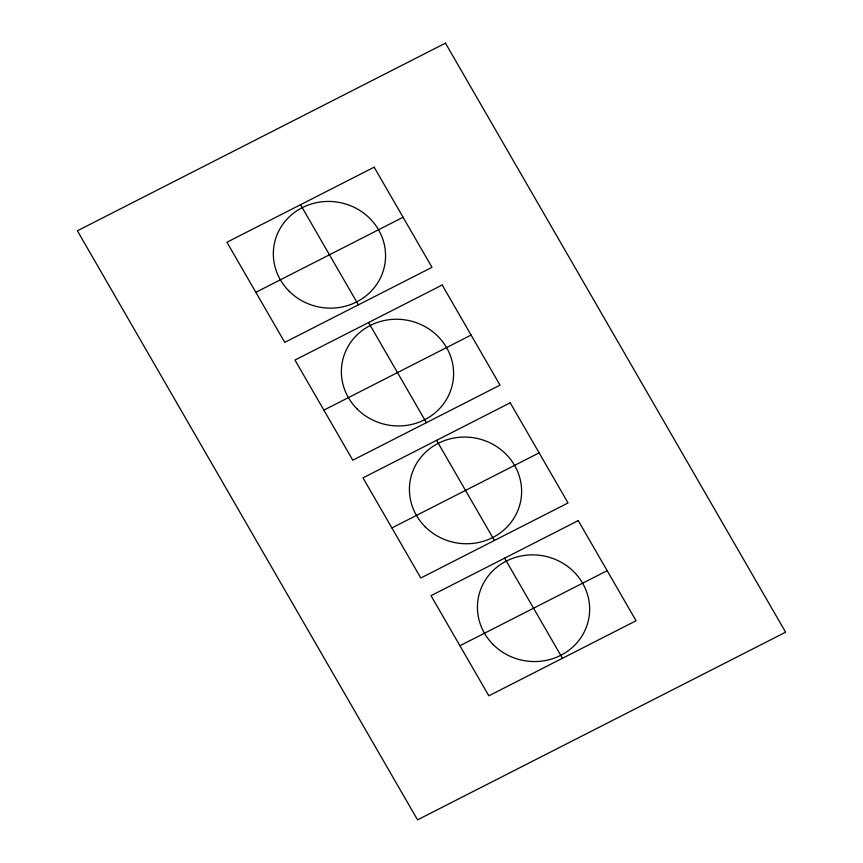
<?xml version="1.0" encoding="UTF-8"?>
<svg xmlns="http://www.w3.org/2000/svg" width="863" height="863" viewBox="0 0 863 863"><rect width="100%" height="100%" fill="white"/><g stroke="black" fill="none" stroke-linecap="round" stroke-linejoin="round"><path stroke-width="1.29" d="M255.836 292.32L403.064 217.26M323.873 410.13L471.101 335.06M391.899 527.94L539.127 452.87M459.936 645.74L607.164 570.68M300.54 204.714L358.372 304.855M368.577 322.525L426.398 422.665M436.602 440.335L494.423 540.475M504.628 558.145L562.46 658.286M445.459 43.15L77.39 230.799L417.541 819.85L785.61 632.201L445.459 43.15M374.154 167.185L226.926 242.244L284.758 342.384L431.985 267.325L374.154 167.185M442.19 284.995L294.963 360.054L352.784 460.195L500.011 385.135L442.19 284.995M510.216 402.805L362.989 477.865L420.81 578.005L568.037 502.946L510.216 402.805M578.242 520.616L431.015 595.675L488.846 695.815L636.074 620.756L578.242 520.616M289.094 291.155A56.203 53.269 9.9 0 0 383.399 270.41A56.203 53.269 9.9 0 0 315.869 202.794A56.203 53.269 9.9 0 0 289.094 291.155M357.12 408.965A56.203 53.269 9.9 0 0 451.425 388.221A56.203 53.269 9.9 0 0 383.906 320.605A56.203 53.269 9.9 0 0 357.12 408.965M425.157 526.764A56.203 53.269 9.9 0 0 519.461 506.031A56.203 53.269 9.9 0 0 451.932 438.415A56.203 53.269 9.9 0 0 425.157 526.764M493.183 644.575A56.203 53.269 9.9 0 0 587.487 623.841A56.203 53.269 9.9 0 0 519.958 556.225A56.203 53.269 9.9 0 0 493.183 644.575"/></g></svg>
